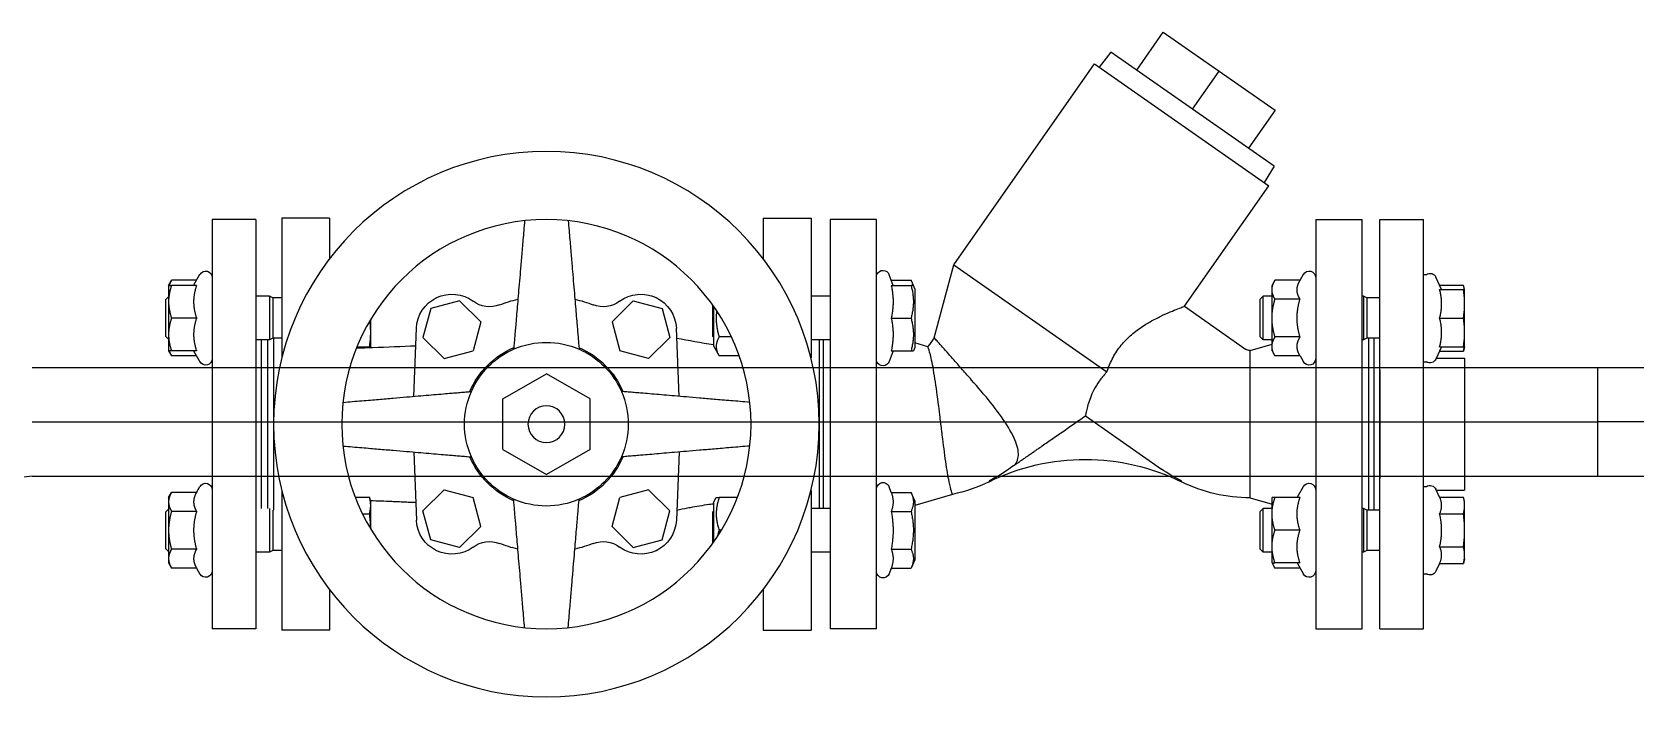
# Model space of a CAD drawing. Extents: x -681219 to -550379, y -242630 to -158199.
# Drawn here: x -582795 to -582203, y -224944 to -224699 of the extents above; entities that cross this region are included whole.
import ezdxf

# ---------------------------------------------------------------- set-up
doc = ezdxf.new("R2010")
doc.units = 0
doc.header["$LTSCALE"] = 1000
doc.layers.get('0').update_dxf_attribs({"linetype": 'CONTINUOUS'})
for name, color, linetype in [('10', 1, 'CONTINUOUS'), ('DOTE_油脂（绿）', 7, 'CONTINUOUS'), ('PIPE-双管', 4, 'CONTINUOUS'), ('PIPE-油脂（绿）', 3, 'CONTINUOUS'), ('PIPE-给水', 3, 'CONTINUOUS')]:
    doc.layers.add(name, color=color, linetype=linetype)

# ---------------------------------------------------------------- blocks, each defined once
blk = doc.blocks.new('24SE')
at = {"layer": '10', "color": 0}
for p, q in [((-547972.48, -184390.59), (-547993.09, -184405.02)), ((-547962.67, -184404.6), (-547972.48, -184390.59)), ((-548013.38, -184440.11), (-547953.17, -184397.95)), ((-547953.17, -184397.95), (-547948.82, -184403.5)), ((-547993.09, -184405.02), (-548013.69, -184419.44)), ((-547947.09, -184402.29), (-548011.38, -184447.31)), ((-547983.27, -184419.03), (-547993.09, -184405.02)), ((-547895.18, -184476.42), (-547947.09, -184402.29)), ((-548013.69, -184419.44), (-548003.88, -184433.46)), ((-548013.38, -184440.11), (-548009.65, -184446.09)), ((-547980.26, -184491.75), (-548011.38, -184447.31)), ((-548068.43, -184610.71), (-548068.43, -184459.78)), ((-548052.33, -184459.78), (-548068.43, -184459.78)), ((-548052.33, -184610.71), (-548052.33, -184459.78)), ((-548045.79, -184610.71), (-548045.79, -184459.78)), ((-548028.68, -184459.78), (-548045.79, -184459.78)), ((-548028.68, -184459.78), (-548028.68, -184610.71)), ((-547866.68, -184610.71), (-547866.68, -184459.78)), ((-547866.68, -184459.78), (-547849.58, -184459.78)), ((-547849.58, -184459.78), (-547849.58, -184610.71)), ((-547842.53, -184459.28), (-547842.53, -184510.78)), ((-547824.92, -184459.28), (-547842.53, -184459.28)), ((-547824.92, -184459.28), (-547824.92, -184474.21)), ((-547664.94, -184459.28), (-547664.94, -184474.21)), ((-547664.94, -184459.28), (-547647.33, -184459.28)), ((-547647.33, -184459.28), (-547647.33, -184510.78)), ((-547637.77, -184459.78), (-547637.77, -184610.71)), ((-547637.77, -184459.78), (-547621.67, -184459.78)), ((-547621.67, -184459.78), (-547621.67, -184610.71)), ((-547895.18, -184476.42), (-547951.68, -184515.99)), ((-547887.97, -184503.33), (-547895.18, -184476.42)), ((-548083.62, -184485.55), (-548083.18, -184483.91)), ((-548074.39, -184483.91), (-548083.18, -184483.91)), ((-548075.15, -184485.55), (-548073.03, -184481)), ((-548068.43, -184480.01), (-548069.51, -184480.01)), ((-548022.9, -184482.17), (-548024.17, -184479.96)), ((-548022.9, -184482.17), (-548013.66, -184482.17)), ((-548012.58, -184484.04), (-548013.66, -184482.17)), ((-548012.58, -184485.66), (-548012.58, -184484.04)), ((-547880.87, -184485.25), (-547880.31, -184484.04)), ((-547880.31, -184484.04), (-547879.43, -184482.17)), ((-547880.31, -184484.04), (-547879.43, -184484.04)), ((-547872.12, -184482.17), (-547879.43, -184482.17)), ((-547872.12, -184484.04), (-547879.43, -184484.04)), ((-547872.8, -184484.04), (-547871.37, -184480.09)), ((-547866.68, -184480.01), (-547866.86, -184480.01)), ((-547614.81, -184484.04), (-547617.16, -184479.96)), ((-547615.89, -184482.17), (-547606.65, -184482.17)), ((-547615.89, -184484.04), (-547606.65, -184484.04)), ((-547605.57, -184484.04), (-547606.65, -184482.17)), ((-547605.57, -184484.04), (-547605.57, -184490.08)), ((-548083.62, -184490.83), (-548083.62, -184485.55)), ((-548074.39, -184485.55), (-548083.18, -184485.55)), ((-548052.33, -184488.68), (-548047.52, -184488.68)), ((-548047.52, -184488.68), (-548046.29, -184488.06)), ((-548047.52, -184488.68), (-548047.52, -184503.54)), ((-548046.29, -184488.06), (-548046.29, -184504.16)), ((-548046.29, -184488.06), (-548045.79, -184488.06)), ((-548022.9, -184489.14), (-548013.66, -184489.14)), ((-548012.58, -184496.11), (-548012.58, -184485.66)), ((-548012.58, -184488.06), (-548009.29, -184488.06)), ((-548009.29, -184504.16), (-548009.29, -184488.06)), ((-548008.05, -184489.3), (-548009.29, -184488.06)), ((-548008.05, -184489.3), (-548008.05, -184502.93)), ((-547880.87, -184485.25), (-547880.87, -184506.98)), ((-547849.58, -184488.06), (-547842.53, -184488.06)), ((-547776.94, -184489.72), (-547787.6, -184492.58)), ((-547769.13, -184497.52), (-547776.94, -184489.72)), ((-547720.73, -184497.52), (-547712.92, -184489.72)), ((-547712.92, -184489.72), (-547702.26, -184492.58)), ((-547647.33, -184488.68), (-547644.03, -184488.68)), ((-547644.03, -184488.68), (-547642.8, -184488.06)), ((-547644.03, -184488.68), (-547644.03, -184503.54)), ((-547642.8, -184488.06), (-547642.8, -184504.16)), ((-547642.8, -184488.06), (-547637.77, -184488.06)), ((-547604.56, -184489.3), (-547605.57, -184488.29)), ((-547604.56, -184502.93), (-547604.56, -184489.3)), ((-548083.62, -184501.4), (-548083.62, -184490.83)), ((-547980.26, -184491.75), (-548002.8, -184507.53)), ((-547806.51, -184491.62), (-547806.51, -184506.38)), ((-547806.31, -184502.93), (-547806.31, -184491.34)), ((-547787.6, -184492.58), (-547790.45, -184503.24)), ((-547702.26, -184492.58), (-547699.4, -184503.24)), ((-547605.57, -184490.08), (-547605.57, -184502.15)), ((-548083.62, -184506.68), (-548083.62, -184501.4)), ((-548074.39, -184496.11), (-548083.18, -184496.11)), ((-548012.58, -184506.57), (-548012.58, -184496.11)), ((-547872.12, -184496.11), (-547879.43, -184496.11)), ((-547793.86, -184524.98), (-547792.86, -184499.86)), ((-547769.13, -184497.52), (-547771.99, -184508.19)), ((-547720.73, -184497.52), (-547717.87, -184508.19)), ((-547695.99, -184524.98), (-547697, -184499.86)), ((-547680.13, -184501.4), (-547680.13, -184496.57)), ((-547680.13, -184506.68), (-547680.13, -184501.4)), ((-547615.89, -184496.11), (-547606.65, -184496.11)), ((-548083.62, -184506.68), (-548083.18, -184508.31)), ((-548074.39, -184506.68), (-548083.18, -184506.68)), ((-548075.15, -184506.68), (-548073.03, -184511.22)), ((-548052.33, -184503.54), (-548047.52, -184503.54)), ((-548050.31, -184566.95), (-548050.31, -184503.54)), ((-548048.3, -184566.95), (-548048.3, -184503.54)), ((-548047.52, -184503.54), (-548046.29, -184504.16)), ((-548046.29, -184504.16), (-548045.79, -184504.16)), ((-548022.9, -184503.08), (-548013.66, -184503.08)), ((-548012.58, -184504.16), (-548009.29, -184504.16)), ((-548004.53, -184508.08), (-548012.58, -184505.74)), ((-548012.58, -184508.19), (-548012.58, -184506.57)), ((-548008.05, -184502.93), (-548009.29, -184504.16)), ((-547887.97, -184503.33), (-547885.85, -184506.36)), ((-547885.62, -184506.66), (-547880.87, -184505.25)), ((-547880.87, -184506.98), (-547880.31, -184508.19)), ((-547849.58, -184504.16), (-547842.53, -184504.16)), ((-547847.06, -184504.16), (-547847.06, -184566.33)), ((-547845.55, -184504.16), (-547845.55, -184566.33)), ((-547813.2, -184503.08), (-547808.63, -184503.08)), ((-547806.51, -184506.38), (-547808.63, -184510.05)), ((-547806.31, -184502.93), (-547806.51, -184503.13)), ((-547790.45, -184503.24), (-547782.65, -184511.04)), ((-547699.4, -184503.24), (-547707.21, -184511.04)), ((-547680.13, -184506.68), (-547680.05, -184506.97)), ((-547675.08, -184506.68), (-547679.69, -184506.68)), ((-547647.33, -184503.54), (-547644.03, -184503.54)), ((-547644.31, -184503.54), (-547644.31, -184566.95)), ((-547644.03, -184503.54), (-547642.8, -184504.16)), ((-547642.8, -184504.16), (-547637.77, -184504.16)), ((-547642.04, -184504.16), (-547642.04, -184566.33)), ((-547639.78, -184504.16), (-547639.78, -184566.33)), ((-547605.57, -184502.15), (-547605.57, -184508.19)), ((-547604.56, -184502.93), (-547605.57, -184503.93)), ((-548083.52, -184510.94), (-548083.52, -184559.54)), ((-548073.16, -184510.94), (-548083.52, -184510.94)), ((-548083.52, -184510.94), (-548083.52, -184559.54)), ((-548074.39, -184508.31), (-548083.18, -184508.31)), ((-548068.43, -184512.21), (-548069.51, -184512.21)), ((-548022.9, -184510.05), (-548024.17, -184512.26)), ((-548022.9, -184510.05), (-548013.66, -184510.05)), ((-548012.58, -184508.19), (-548013.66, -184510.05)), ((-548004.53, -184562.41), (-548004.53, -184508.08)), ((-547879.43, -184508.19), (-547880.31, -184508.19)), ((-547872.12, -184508.19), (-547879.43, -184508.19)), ((-547872.8, -184508.19), (-547871.37, -184512.13)), ((-547866.68, -184512.21), (-547866.86, -184512.21)), ((-547816.07, -184510.05), (-547808.63, -184510.05)), ((-547782.65, -184511.04), (-547771.99, -184508.19)), ((-547707.21, -184511.04), (-547717.87, -184508.19)), ((-547614.81, -184508.19), (-547617.16, -184512.26)), ((-547615.89, -184508.19), (-547606.65, -184508.19)), ((-547615.89, -184510.05), (-547606.65, -184510.05)), ((-547605.57, -184508.19), (-547606.65, -184510.05)), ((-547761.03, -184525.95), (-547744.93, -184516.65)), ((-547728.83, -184525.95), (-547744.93, -184516.65)), ((-547761.03, -184544.54), (-547761.03, -184525.95)), ((-547728.83, -184544.54), (-547728.83, -184525.95)), ((-547943.76, -184532.16), (-547971.81, -184551.79)), ((-547793.86, -184545.51), (-547792.86, -184570.63)), ((-547761.03, -184544.54), (-547744.93, -184553.83)), ((-547728.83, -184544.54), (-547744.93, -184553.83)), ((-547695.99, -184545.51), (-547697, -184570.63)), ((-548073.16, -184559.54), (-548083.52, -184559.54)), ((-548074.39, -184562.18), (-548073.03, -184559.27)), ((-548068.43, -184558.28), (-548069.51, -184558.28)), ((-548021.82, -184562.3), (-548024.17, -184558.23)), ((-547979.21, -184556.52), (-547979.21, -184556.18)), ((-547908.24, -184556.12), (-547908.24, -184556.46)), ((-547880.87, -184563.51), (-547879.43, -184560.43)), ((-547872.12, -184560.43), (-547879.43, -184560.43)), ((-547872.12, -184560.43), (-547871.37, -184558.36)), ((-547842.53, -184559.71), (-547842.53, -184611.21)), ((-547790.45, -184567.25), (-547782.65, -184559.45)), ((-547782.65, -184559.45), (-547771.99, -184562.3)), ((-547707.21, -184559.45), (-547717.87, -184562.3)), ((-547699.4, -184567.25), (-547707.21, -184559.45)), ((-547647.33, -184559.71), (-547647.33, -184611.21)), ((-547615.89, -184560.43), (-547617.16, -184558.23)), ((-547615.89, -184560.43), (-547606.65, -184560.43)), ((-547605.57, -184562.3), (-547606.65, -184560.43)), ((-548083.62, -184563.81), (-548083.18, -184562.18)), ((-548083.62, -184565.23), (-548083.62, -184563.81)), ((-548083.62, -184574.38), (-548083.62, -184565.23)), ((-548074.39, -184562.18), (-548083.18, -184562.18)), ((-548047.52, -184566.95), (-548046.29, -184566.33)), ((-548046.29, -184566.33), (-548046.29, -184582.43)), ((-548046.29, -184566.33), (-548045.79, -184566.33)), ((-548022.9, -184562.3), (-548013.66, -184562.3)), ((-548012.58, -184568.34), (-548012.58, -184562.3)), ((-548004.53, -184562.41), (-548012.58, -184564.75)), ((-548012.58, -184566.33), (-548009.29, -184566.33)), ((-548009.29, -184582.43), (-548009.29, -184566.33)), ((-548008.05, -184567.56), (-548009.29, -184566.33)), ((-547894.68, -184561.14), (-547880.87, -184565.24)), ((-547880.87, -184563.51), (-547880.87, -184585.24)), ((-547849.58, -184566.33), (-547842.53, -184566.33)), ((-547815.38, -184562.3), (-547808.63, -184562.3)), ((-547807.56, -184562.3), (-547808.63, -184562.3)), ((-547806.51, -184564.11), (-547807.56, -184562.3)), ((-547806.51, -184564.11), (-547806.51, -184578.87)), ((-547769.13, -184572.97), (-547771.99, -184562.3)), ((-547720.73, -184572.97), (-547717.87, -184562.3)), ((-547680.13, -184563.81), (-547679.69, -184562.18)), ((-547680.13, -184565.23), (-547680.13, -184563.81)), ((-547680.13, -184573.92), (-547680.13, -184565.23)), ((-547674.43, -184562.18), (-547679.69, -184562.18)), ((-547642.8, -184566.33), (-547642.8, -184582.43)), ((-547605.57, -184562.3), (-547605.57, -184563.92)), ((-547605.57, -184563.92), (-547605.57, -184574.38)), ((-547604.56, -184567.56), (-547605.57, -184566.56)), ((-548074.39, -184568.28), (-548083.18, -184568.28)), ((-548052.33, -184566.95), (-548047.52, -184566.95)), ((-548047.52, -184566.95), (-548047.52, -184581.81)), ((-548012.58, -184580.41), (-548012.58, -184568.34)), ((-548008.05, -184567.56), (-548008.05, -184581.19)), ((-547872.12, -184567.41), (-547879.43, -184567.41)), ((-547806.31, -184567.56), (-547806.51, -184567.36)), ((-547806.31, -184579.15), (-547806.31, -184567.56)), ((-547787.6, -184577.91), (-547790.45, -184567.25)), ((-547702.26, -184577.91), (-547699.4, -184567.25)), ((-547677.08, -184568.28), (-547679.69, -184568.28)), ((-547644.03, -184566.95), (-547644.03, -184581.81)), ((-547615.89, -184567.41), (-547606.65, -184567.41)), ((-547604.56, -184581.19), (-547604.56, -184567.56)), ((-548083.62, -184583.53), (-548083.62, -184574.38)), ((-548022.9, -184574.38), (-548013.66, -184574.38)), ((-547809.46, -184574.38), (-547808.63, -184574.38)), ((-547776.94, -184580.77), (-547787.6, -184577.91)), ((-547769.13, -184572.97), (-547776.94, -184580.77)), ((-547720.73, -184572.97), (-547712.92, -184580.77)), ((-547712.92, -184580.77), (-547702.26, -184577.91)), ((-547605.57, -184574.38), (-547605.57, -184584.83)), ((-548083.62, -184584.94), (-548083.62, -184583.53)), ((-548074.39, -184580.48), (-548083.18, -184580.48)), ((-548052.33, -184581.81), (-548047.52, -184581.81)), ((-548047.52, -184581.81), (-548046.29, -184582.43)), ((-548046.29, -184582.43), (-548045.79, -184582.43)), ((-548012.58, -184586.45), (-548012.58, -184580.41)), ((-548012.58, -184582.43), (-548009.29, -184582.43)), ((-548008.05, -184581.19), (-548009.29, -184582.43)), ((-547872.12, -184581.35), (-547879.43, -184581.35)), ((-547849.58, -184582.43), (-547842.53, -184582.43)), ((-547647.33, -184581.81), (-547644.03, -184581.81)), ((-547644.03, -184581.81), (-547642.8, -184582.43)), ((-547642.8, -184582.43), (-547637.77, -184582.43)), ((-547615.89, -184581.35), (-547606.65, -184581.35)), ((-547604.56, -184581.19), (-547605.57, -184582.2)), ((-548083.62, -184584.94), (-548083.18, -184586.58)), ((-548074.39, -184586.58), (-548083.18, -184586.58)), ((-548074.39, -184586.58), (-548073.03, -184589.48)), ((-548068.43, -184590.48), (-548069.51, -184590.48)), ((-548021.82, -184586.45), (-548024.17, -184590.53)), ((-548022.9, -184586.45), (-548013.66, -184586.45)), ((-548022.9, -184588.32), (-548013.66, -184588.32)), ((-548012.58, -184586.45), (-548013.66, -184588.32)), ((-547880.87, -184585.24), (-547879.43, -184588.32)), ((-547872.12, -184588.32), (-547879.43, -184588.32)), ((-547872.12, -184588.32), (-547871.37, -184590.4)), ((-547615.89, -184588.32), (-547617.16, -184590.53)), ((-547615.89, -184588.32), (-547606.65, -184588.32)), ((-547605.57, -184586.45), (-547606.65, -184588.32)), ((-547605.57, -184584.83), (-547605.57, -184586.45)), ((-547824.92, -184596.28), (-547824.92, -184611.21)), ((-547664.94, -184596.28), (-547664.94, -184611.21)), ((-548052.33, -184610.71), (-548068.43, -184610.71)), ((-548028.68, -184610.71), (-548045.79, -184610.71)), ((-547866.68, -184610.71), (-547849.58, -184610.71)), ((-547824.92, -184611.21), (-547842.53, -184611.21)), ((-547664.94, -184611.21), (-547647.33, -184611.21)), ((-547637.77, -184610.71), (-547621.67, -184610.71))]:
    blk.add_line(p, q, dxfattribs=at)
for radius in [100.62, 75.47, 6.79]:
    blk.add_circle((-547744.93, -184535.24), radius, dxfattribs=at)
for centre, radius, start, end in [((-548070.84, -184482.03), 2.41, 56.44269, 155), ((-548026.27, -184481.17), 2.41, 30, 180), ((-547869.1, -184480.92), 2.41, 22.02431, 160), ((-547619.25, -184481.17), 2.41, 30, 180), ((-547779.79, -184500.38), 13.08, 53.13617, 177.71864), ((-547765.91, -184481.87), 10.06, 233.13617, 291.45637), ((-547744.93, -184535.24), 47.29, 102.83758, 111.45637), ((-547744.93, -184535.24), 47.29, 68.54363, 77.16242), ((-547723.95, -184481.87), 10.06, 248.54363, 306.86383), ((-547710.07, -184500.38), 13.08, 2.28136, 126.86383), ((-548004.53, -184505.06), 3.02, 270, 305), ((-547882.55, -184504.05), 4.02, 215, 220.37785), ((-547744.93, -184535.24), 30.69, 113.0708, 156.9292), ((-547744.93, -184535.24), 30.19, 113.57818, 156.42182), ((-547744.93, -184535.24), 30.19, 66.42182, 113.57818), ((-547744.93, -184535.24), 30.69, 23.0708, 66.9292), ((-547744.93, -184535.24), 30.19, 23.57818, 66.42182), ((-548070.84, -184510.2), 2.41, 205, 303.55731), ((-548026.27, -184511.05), 2.41, 180, 330), ((-547869.1, -184511.31), 2.41, 200, 337.97569), ((-547619.25, -184511.05), 2.41, 180, 330), ((-547744.93, -184535.24), 30.19, 156.42182, 203.57818), ((-547744.93, -184535.24), 30.19, 336.42182, 23.57818), ((-547943.66, -184628.74), 80.5, 63.89203, 116.20477), ((-547744.93, -184535.24), 30.69, 203.0708, 246.9292), ((-547744.93, -184535.24), 30.19, 203.57818, 246.42182), ((-547744.93, -184535.24), 30.69, 293.0708, 336.9292), ((-547744.93, -184535.24), 30.19, 293.57818, 336.42182), ((-548004.53, -184505.06), 57.05, 296.35304, 305), ((-547882.55, -184504.05), 58.06, 232.63052, 243.74696), ((-548070.84, -184560.29), 2.41, 56.44269, 155), ((-548026.27, -184559.44), 2.41, 30, 180), ((-548004.53, -184505.06), 57.35, 270, 296.20477), ((-547882.55, -184504.05), 58.36, 243.89203, 258.01116), ((-547869.1, -184559.18), 2.41, 0, 160), ((-547619.25, -184559.44), 2.41, 30, 180), ((-547744.93, -184535.24), 30.19, 246.42182, 293.57818), ((-547779.79, -184570.11), 13.08, 182.28136, 306.86383), ((-547710.07, -184570.11), 13.08, 233.13617, 357.71864), ((-547765.91, -184588.62), 10.06, 68.54363, 126.86383), ((-547723.95, -184588.62), 10.06, 53.13617, 111.45637), ((-547744.93, -184535.24), 47.29, 248.54363, 257.16242), ((-547744.93, -184535.24), 47.29, 282.83758, 291.45637), ((-548070.84, -184588.46), 2.41, 205, 303.55731), ((-548026.27, -184589.32), 2.41, 180, 330), ((-547869.1, -184589.57), 2.41, 200, 0), ((-547619.25, -184589.32), 2.41, 180, 330)]:
    blk.add_arc(centre, radius, start, end, dxfattribs=at)
for points, weights in [([(-547752.98, -184460.21), (-547755.85, -184494.04), (-547757, -184507.58)], [1.02744984684, 1.26950365713, 1.2509960118]), ([(-547736.88, -184460.21), (-547734, -184494.04), (-547732.85, -184507.58)], [1.02740153488, 1.26945956516, 1.25096793703]), ([(-548083.52, -184485.55), (-548083.41, -184484.77), (-548083.18, -184483.91)], [1.01895290532, 1.01965956375, 1]), ([(-548021.82, -184485.66), (-548021.82, -184484.04), (-548022.9, -184482.17)], [1, 1.05584498541, 1.0347689745]), ([(-548012.58, -184485.66), (-548012.58, -184484.04), (-548013.66, -184482.17)], [1, 1.0379548493, 1]), ([(-547879.43, -184484.04), (-547881.06, -184490.08), (-547879.43, -184496.11)], [1, 1.15470053838, 1]), ([(-547879.43, -184482.17), (-547879.89, -184483.15), (-547880.11, -184484.04)], [1, 1.03934546673, 1.0586772248]), ([(-547872.12, -184484.04), (-547873.39, -184490.08), (-547872.12, -184496.11)], [1.0798425677, 1.24689479429, 1.0798425677]), ([(-547615.89, -184484.04), (-547614.81, -184487.27), (-547614.81, -184490.08)], [1.0347689745, 1.05584498541, 1]), ([(-547606.65, -184482.17), (-547606.08, -184483.15), (-547605.82, -184484.04)], [1, 1.01965956375, 1.01895290532]), ([(-547606.65, -184484.04), (-547605.57, -184487.27), (-547605.57, -184490.08)], [1, 1.0379548493, 1]), ([(-547605.57, -184484.04), (-547605.57, -184484.04), (-547606.65, -184484.04)], [1, 1.0379548493, 1]), ([(-548083.18, -184485.55), (-548083.62, -184485.55), (-548083.62, -184485.55)], [1, 1.0379548493, 1]), ([(-548083.62, -184490.83), (-548083.62, -184488.38), (-548083.18, -184485.55)], [1, 1.0379548493, 1]), ([(-548074.39, -184496.11), (-548075.81, -184490.83), (-548074.39, -184485.55)], [1.12773526988, 1.30219652328, 1.12773526988]), ([(-548022.9, -184489.14), (-548021.82, -184487.27), (-548021.82, -184485.66)], [1.0347689745, 1.05584498541, 1]), ([(-548021.82, -184496.11), (-548021.82, -184492.88), (-548022.9, -184489.14)], [1, 1.05584498541, 1.0347689745]), ([(-548013.66, -184489.14), (-548012.58, -184487.27), (-548012.58, -184485.66)], [1, 1.0379548493, 1]), ([(-548012.58, -184496.11), (-548012.58, -184492.88), (-548013.66, -184489.14)], [1, 1.0379548493, 1]), ([(-548083.18, -184496.11), (-548083.62, -184493.28), (-548083.62, -184490.83)], [1, 1.0379548493, 1]), ([(-547807.73, -184493.4), (-547807.15, -184497.95), (-547808.63, -184503.08)], [1.06406060132, 1.10941207493, 1]), ([(-547614.81, -184490.08), (-547614.81, -184492.88), (-547615.89, -184496.11)], [1, 1.05584498541, 1.0347689745]), ([(-547605.57, -184490.08), (-547605.57, -184492.88), (-547606.65, -184496.11)], [1, 1.0379548493, 1]), ([(-548083.62, -184501.4), (-548083.62, -184498.94), (-548083.18, -184496.11)], [1, 1.0379548493, 1]), ([(-548083.18, -184506.68), (-548083.62, -184503.85), (-548083.62, -184501.4)], [1, 1.0379548493, 1]), ([(-548074.39, -184506.68), (-548075.81, -184501.4), (-548074.39, -184496.11)], [1.12773526988, 1.30219652328, 1.12773526988]), ([(-548022.9, -184503.08), (-548021.82, -184499.35), (-548021.82, -184496.11)], [1.0347689745, 1.05584498541, 1]), ([(-548013.66, -184503.08), (-548012.58, -184499.35), (-548012.58, -184496.11)], [1, 1.0379548493, 1]), ([(-547879.43, -184496.11), (-547881.06, -184502.15), (-547879.43, -184508.19)], [1, 1.15470053838, 1]), ([(-547872.12, -184496.11), (-547873.39, -184502.15), (-547872.12, -184508.19)], [1.0798425677, 1.24689479429, 1.0798425677]), ([(-547680.13, -184501.4), (-547680.13, -184499.34), (-547679.83, -184497.07)], [1, 1.03157678824, 1.01061254028]), ([(-547679.69, -184506.68), (-547680.13, -184503.85), (-547680.13, -184501.4)], [1, 1.0379548493, 1]), ([(-547615.89, -184496.11), (-547614.81, -184499.35), (-547614.81, -184502.15)], [1.0347689745, 1.05584498541, 1]), ([(-547606.65, -184496.11), (-547605.57, -184499.35), (-547605.57, -184502.15)], [1, 1.0379548493, 1]), ([(-548083.62, -184506.68), (-548083.62, -184506.68), (-548083.18, -184506.68)], [1, 1.0379548493, 1]), ([(-548083.18, -184508.31), (-548083.41, -184507.45), (-548083.52, -184506.68)], [1, 1.01965956375, 1.01895290532]), ([(-548021.82, -184506.57), (-548021.82, -184504.95), (-548022.9, -184503.08)], [1, 1.05584498541, 1.0347689745]), ([(-548022.9, -184510.05), (-548021.82, -184508.19), (-548021.82, -184506.57)], [1.0347689745, 1.05584498541, 1]), ([(-548012.58, -184506.57), (-548012.58, -184504.95), (-548013.66, -184503.08)], [1, 1.0379548493, 1]), ([(-548013.66, -184510.05), (-548012.58, -184508.19), (-548012.58, -184506.57)], [1, 1.0379548493, 1]), ([(-547808.63, -184503.08), (-547806.62, -184506.57), (-547808.63, -184510.05)], [1, 1.15470053838, 1]), ([(-547680.13, -184506.68), (-547680.13, -184506.68), (-547679.69, -184506.68)], [1, 1.0379548493, 1]), ([(-547679.98, -184506.97), (-547680.01, -184506.82), (-547680.03, -184506.68)], [1.01848330075, 1.01908749548, 1.01895290532]), ([(-547614.81, -184502.15), (-547614.81, -184504.95), (-547615.89, -184508.19)], [1, 1.05584498541, 1.0347689745]), ([(-547605.57, -184502.15), (-547605.57, -184504.95), (-547606.65, -184508.19)], [1, 1.0379548493, 1]), ([(-547606.65, -184508.19), (-547605.57, -184508.19), (-547605.57, -184508.19)], [1, 1.0379548493, 1]), ([(-547605.82, -184508.19), (-547606.08, -184509.07), (-547606.65, -184510.05)], [1.01895290532, 1.01965956375, 1]), ([(-547819.96, -184527.19), (-547786.13, -184524.32), (-547772.6, -184523.17)], [1.02740153486, 1.26945956515, 1.25096793702]), ([(-547669.89, -184527.19), (-547703.73, -184524.32), (-547717.26, -184523.17)], [1.02740153486, 1.26945956515, 1.25096793702]), ([(-547917.79, -184550.2), (-547928.18, -184543.01), (-547943.76, -184532.16)], [1.12861012773, 1.15456457929, 1.1340774817]), ([(-547819.96, -184543.3), (-547786.13, -184546.17), (-547772.6, -184547.32)], [1.02744984682, 1.26950365711, 1.25099601179]), ([(-547669.89, -184543.3), (-547703.73, -184546.17), (-547717.26, -184547.32)], [1.02740153486, 1.26945956515, 1.25096793702]), ([(-547879.43, -184560.43), (-547881.06, -184563.92), (-547879.43, -184567.41)], [1, 1.15470053838, 1]), ([(-547872.12, -184560.43), (-547873.39, -184563.92), (-547872.12, -184567.41)], [1.0798425677, 1.24689479429, 1.0798425677]), ([(-547615.89, -184560.43), (-547614.81, -184562.3), (-547614.81, -184563.92)], [1.0347689745, 1.05584498541, 1]), ([(-547606.65, -184560.43), (-547605.57, -184562.3), (-547605.57, -184563.92)], [1, 1.0379548493, 1]), ([(-548083.62, -184565.23), (-548083.62, -184563.81), (-548083.18, -184562.18)], [1, 1.0379548493, 1]), ([(-548083.18, -184568.28), (-548083.62, -184566.64), (-548083.62, -184565.23)], [1, 1.0379548493, 1]), ([(-548074.39, -184568.28), (-548075.81, -184565.23), (-548074.39, -184562.18)], [1.12773526988, 1.30219652328, 1.12773526988]), ([(-548021.82, -184568.34), (-548021.82, -184565.54), (-548022.9, -184562.3)], [1, 1.05584498541, 1.0347689745]), ([(-548012.58, -184568.34), (-548012.58, -184565.54), (-548013.66, -184562.3)], [1, 1.0379548493, 1]), ([(-548013.66, -184562.3), (-548012.58, -184562.3), (-548012.58, -184562.3)], [1, 1.0379548493, 1]), ([(-547808.63, -184562.3), (-547806.62, -184568.34), (-547808.63, -184574.38)], [1, 1.15470053838, 1]), ([(-547752.98, -184610.28), (-547755.85, -184576.45), (-547757, -184562.91)], [1.02740153486, 1.26945956515, 1.25096793702]), ([(-547736.88, -184610.28), (-547734, -184576.45), (-547732.85, -184562.91)], [1.02740153487, 1.26945956515, 1.25096793702]), ([(-547680.13, -184565.23), (-547680.13, -184563.81), (-547679.69, -184562.18)], [1, 1.0379548493, 1]), ([(-547679.69, -184568.28), (-547680.13, -184566.64), (-547680.13, -184565.23)], [1, 1.0379548493, 1]), ([(-547614.81, -184563.92), (-547614.81, -184565.54), (-547615.89, -184567.41)], [1, 1.05584498541, 1.0347689745]), ([(-547605.57, -184563.92), (-547605.57, -184565.54), (-547606.65, -184567.41)], [1, 1.0379548493, 1]), ([(-548083.62, -184574.38), (-548083.62, -184571.55), (-548083.18, -184568.28)], [1, 1.0379548493, 1]), ([(-548074.39, -184580.48), (-548075.81, -184574.38), (-548074.39, -184568.28)], [1.12773526988, 1.30219652328, 1.12773526988]), ([(-548022.9, -184574.38), (-548021.82, -184571.14), (-548021.82, -184568.34)], [1.0347689745, 1.05584498541, 1]), ([(-548013.66, -184574.38), (-548012.58, -184571.14), (-548012.58, -184568.34)], [1, 1.0379548493, 1]), ([(-547879.43, -184567.41), (-547881.06, -184574.38), (-547879.43, -184581.35)], [1, 1.15470053838, 1]), ([(-547872.12, -184567.41), (-547873.39, -184574.38), (-547872.12, -184581.35)], [1.0798425677, 1.24689479429, 1.0798425677]), ([(-547680.13, -184573.92), (-547680.1, -184571.3), (-547679.69, -184568.28)], [1.00546783202, 1.03498921019, 1]), ([(-547615.89, -184567.41), (-547614.81, -184571.14), (-547614.81, -184574.38)], [1.0347689745, 1.05584498541, 1]), ([(-547606.65, -184567.41), (-547605.57, -184571.14), (-547605.57, -184574.38)], [1, 1.0379548493, 1]), ([(-548083.18, -184580.48), (-548083.62, -184577.21), (-548083.62, -184574.38)], [1, 1.0379548493, 1]), ([(-548021.82, -184580.41), (-548021.82, -184577.61), (-548022.9, -184574.38)], [1, 1.05584498541, 1.0347689745]), ([(-548012.58, -184580.41), (-548012.58, -184577.61), (-548013.66, -184574.38)], [1, 1.0379548493, 1]), ([(-547808.63, -184574.38), (-547808.23, -184575.6), (-547807.98, -184576.72)], [1, 1.02781591026, 1.04562894823]), ([(-547614.81, -184574.38), (-547614.81, -184577.61), (-547615.89, -184581.35)], [1, 1.05584498541, 1.0347689745]), ([(-547605.57, -184574.38), (-547605.57, -184577.61), (-547606.65, -184581.35)], [1, 1.0379548493, 1]), ([(-548083.62, -184583.53), (-548083.62, -184582.11), (-548083.18, -184580.48)], [1, 1.0379548493, 1]), ([(-548083.18, -184586.58), (-548083.62, -184584.94), (-548083.62, -184583.53)], [1, 1.0379548493, 1]), ([(-548074.39, -184586.58), (-548075.81, -184583.53), (-548074.39, -184580.48)], [1.12773526988, 1.30219652328, 1.12773526988]), ([(-548022.9, -184586.45), (-548021.82, -184583.22), (-548021.82, -184580.41)], [1.0347689745, 1.05584498541, 1]), ([(-548013.66, -184586.45), (-548012.58, -184583.22), (-548012.58, -184580.41)], [1, 1.0379548493, 1]), ([(-547879.43, -184581.35), (-547881.06, -184584.83), (-547879.43, -184588.32)], [1, 1.15470053838, 1]), ([(-547872.12, -184581.35), (-547873.39, -184584.83), (-547872.12, -184588.32)], [1.0798425677, 1.24689479429, 1.0798425677]), ([(-547615.89, -184581.35), (-547614.81, -184583.22), (-547614.81, -184584.83)], [1.0347689745, 1.05584498541, 1]), ([(-547606.65, -184581.35), (-547605.57, -184583.22), (-547605.57, -184584.83)], [1, 1.0379548493, 1]), ([(-548013.66, -184588.32), (-548013.09, -184587.33), (-548012.83, -184586.45)], [1, 1.01965956375, 1.01895290532]), ([(-548012.58, -184586.45), (-548012.58, -184586.45), (-548013.66, -184586.45)], [1, 1.0379548493, 1]), ([(-547614.81, -184584.83), (-547614.81, -184586.45), (-547615.89, -184588.32)], [1, 1.05584498541, 1.0347689745]), ([(-547605.57, -184584.83), (-547605.57, -184586.45), (-547606.65, -184588.32)], [1, 1.0379548493, 1])]:
    blk.add_rational_spline(points, weights, degree=2, dxfattribs=at)
for points, knots in [([(-547951.68, -184515.99), (-547952.07, -184514.8), (-547952.53, -184513.61), (-547953.8, -184510.8), (-547954.7, -184509.21), (-547955.73, -184507.74), (-547956.76, -184506.27), (-547957.95, -184504.88), (-547960.54, -184502.34), (-547961.93, -184501.19), (-547964.78, -184499.15), (-547966.23, -184498.24), (-547969.02, -184496.66), (-547970.36, -184495.97), (-547972.79, -184494.81), (-547973.96, -184494.28), (-547976.1, -184493.37), (-547977.06, -184492.98), (-547978.63, -184492.36), (-547979.24, -184492.13), (-547980.06, -184491.82), (-547980.26, -184491.75), (-547980.26, -184491.75)], [-0.912094, -0.912094, -0.912094, -0.912094, -0.535593, -0.535593, 0, 0, 0, 0.535593, 0.535593, 1.071186, 1.071186, 1.606779, 1.606779, 2.142372, 2.142372, 2.670765, 2.670765, 3.199158, 3.199158, 3.727551, 3.727551, 4.255944, 4.255944, 4.255944, 4.255944]), ([(-547898.42, -184515.16), (-547897.62, -184514.24), (-547896.84, -184513.36), (-547895.09, -184511.37), (-547894.16, -184510.31), (-547892.52, -184508.46), (-547891.76, -184507.6), (-547890.42, -184506.09), (-547889.84, -184505.43), (-547888.9, -184504.38), (-547888.55, -184503.98), (-547888.08, -184503.46), (-547887.97, -184503.33), (-547887.97, -184503.33)], [5.336483, 5.336483, 5.336483, 5.336483, 5.714412, 5.714412, 6.239188, 6.239188, 6.746799, 6.746799, 7.25441, 7.25441, 7.762021, 7.762021, 8.269631, 8.269631, 8.269631, 8.269631]), ([(-547890.14, -184532.73), (-547889.97, -184531.33), (-547889.8, -184529.93), (-547889.17, -184524.93), (-547888.71, -184521.51), (-547887.77, -184515.42), (-547887.29, -184512.82), (-547886.45, -184509.21), (-547886.09, -184508.01), (-547885.74, -184506.97), (-547885.66, -184506.76), (-547885.62, -184506.67), (-547885.62, -184506.66), (-547885.62, -184506.66)], [-12.735481, -12.735481, -12.735481, -12.735481, -12.311293, -12.311293, -11.201489, -11.201489, -10.08345, -10.08345, -9.168735, -9.168735, -8.70156, -8.70156, -8.585394, -8.585394, -8.585394, -8.585394]), ([(-547674.9, -184507.12), (-547676.2, -184507.09), (-547677.48, -184507.05), (-547684.28, -184506.84), (-547689.56, -184506.61), (-547695.43, -184506.34), (-547696.08, -184506.31), (-547696.74, -184506.28)], [1.009791, 1.009791, 1.009791, 1.009791, 1.412289, 1.412289, 3.172473, 3.172473, 3.394377, 3.394377, 3.394377, 3.394377]), ([(-547951.68, -184515.99), (-547951.36, -184516.31), (-547951.05, -184516.64), (-547949.83, -184517.99), (-547949, -184519.07), (-547947.59, -184521.22), (-547946.99, -184522.3), (-547946.02, -184524.34), (-547945.63, -184525.31), (-547945, -184527.08), (-547944.74, -184527.96), (-547944.31, -184529.53), (-547944.15, -184530.22), (-547943.91, -184531.34), (-547943.83, -184531.78), (-547943.77, -184532.09), (-547943.76, -184532.13), (-547943.76, -184532.16)], [10.814798, 10.814798, 10.814798, 10.814798, 10.953577, 10.953577, 11.380402, 11.380402, 11.807227, 11.807227, 12.234052, 12.234052, 12.678446, 12.678446, 13.12284, 13.12284, 13.567235, 13.567235, 13.619915, 13.619915, 13.619915, 13.619915]), ([(-547917.79, -184550.2), (-547918.31, -184549.51), (-547918.67, -184548.75), (-547919.19, -184546.41), (-547919.01, -184544.69), (-547917.68, -184540.56), (-547916.42, -184538.14), (-547913.1, -184532.9), (-547911.06, -184530.14), (-547906.55, -184524.49), (-547904.11, -184521.66), (-547900.55, -184517.58), (-547899.44, -184516.33), (-547898.42, -184515.16)], [0.463945, 0.463945, 0.463945, 0.463945, 0.995473, 0.995473, 1.936732, 1.936732, 2.996887, 2.996887, 4.067826, 4.067826, 5.171533, 5.171533, 5.728461, 5.728461, 5.728461, 5.728461]), ([(-547894.68, -184561.14), (-547894.68, -184561.14), (-547894.54, -184560.74), (-547894.09, -184559.16), (-547893.8, -184557.99), (-547893.09, -184554.49), (-547892.66, -184551.98), (-547891.81, -184546.09), (-547891.38, -184542.78), (-547890.88, -184538.78), (-547890.82, -184538.27), (-547890.76, -184537.76)], [-17.152955, -17.152955, -17.152955, -17.152955, -16.333077, -16.333077, -15.512916, -15.512916, -14.46252, -14.46252, -13.398036, -13.398036, -13.242346, -13.242346, -13.242346, -13.242346])]:
    blk.add_open_spline(points, degree=3, knots=knots, dxfattribs=at)
for points in [[(-547793.01, -184503.45), (-547797.45, -184504.36), (-547801.92, -184505.17), (-547806.51, -184505.82)], [(-547890.76, -184537.76), (-547890.55, -184536.09), (-547890.35, -184534.41), (-547890.14, -184532.73)], [(-547806.51, -184564.67), (-547806.32, -184564.7), (-547806.13, -184564.73), (-547805.94, -184564.75)], [(-547805.94, -184564.75), (-547805.58, -184564.8), (-547805.23, -184564.86), (-547804.88, -184564.91)], [(-547804.88, -184564.91), (-547802.56, -184565.26), (-547800.27, -184565.65), (-547798, -184566.07)], [(-547798, -184566.07), (-547797.64, -184566.13), (-547797.29, -184566.2), (-547796.94, -184566.26)], [(-547796.94, -184566.26), (-547795.64, -184566.51), (-547794.35, -184566.76), (-547793.06, -184567.03)], [(-547696.74, -184564.21), (-547696.49, -184564.2), (-547696.23, -184564.19), (-547695.98, -184564.18)], [(-547695.98, -184564.18), (-547695.68, -184564.16), (-547695.39, -184564.15), (-547695.09, -184564.14)], [(-547695.09, -184564.14), (-547694.37, -184564.1), (-547693.64, -184564.07), (-547692.92, -184564.03)], [(-547692.92, -184564.03), (-547692.4, -184564.01), (-547691.89, -184563.99), (-547691.38, -184563.96)], [(-547691.38, -184563.96), (-547690.56, -184563.93), (-547689.75, -184563.89), (-547688.93, -184563.86)], [(-547688.93, -184563.86), (-547688.6, -184563.84), (-547688.26, -184563.83), (-547687.93, -184563.81)], [(-547687.93, -184563.81), (-547685.37, -184563.71), (-547682.73, -184563.6), (-547680.05, -184563.52)], [(-547793.06, -184567.03), (-547793.04, -184567.03), (-547793.02, -184567.04), (-547793.01, -184567.04)]]:
    blk.add_open_spline(points, degree=3, dxfattribs=at)
at = {"layer": 'PIPE-双管', "color": 4}
blk.add_line((-548052.33, -184515.24), (-548052.33, -184555.24), dxfattribs=at)
at = {"layer": 'PIPE-给水', "color": 3}
for p, q in [((-548052.33, -184555.24, 1600), (-548052.33, -184515.24, 1600)), ((-547621.67, -184515.24, 1600), (-547621.67, -184555.24, 1600))]:
    blk.add_line(p, q, dxfattribs=at)

msp = doc.modelspace()

# ---------------------------------------------------------------- linework, layer by layer
at = {"layer": 'DOTE_油脂（绿）', "color": 3}
for p in [(-582794.5401, -224842.8296), (-582168.9606, -224842.8296, 500)]:
    msp.add_line(p, (-582216.9606, -224842.8296), dxfattribs=at)
at = {"layer": 'PIPE-油脂（绿）', "color": 3}
for p, q in [((-582794.5401, -224822.8296), (-582216.9606, -224822.8296)), ((-582216.9606, -224822.8296), (-582188.9606, -224822.8296)), ((-582794.5401, -224862.8296, 500), (-582799.7165, -224863.5111, 500)), ((-582794.5401, -224862.8296), (-582216.9606, -224862.8296)), ((-582216.9606, -224862.8296), (-582188.9606, -224862.8296))]:
    msp.add_line(p, q, dxfattribs=at)
at = {"layer": 'PIPE-油脂（绿）'}
msp.add_line((-582216.9606, -224862.8296), (-582216.9606, -224822.8296), dxfattribs=at)

# ---------------------------------------------------------------- block references
at = {"color": 7, "xscale": -1}
msp.add_blockref('24SE', (-1130349.7638, -40308.4587), dxfattribs=at)

doc.saveas('drawing.dxf')
